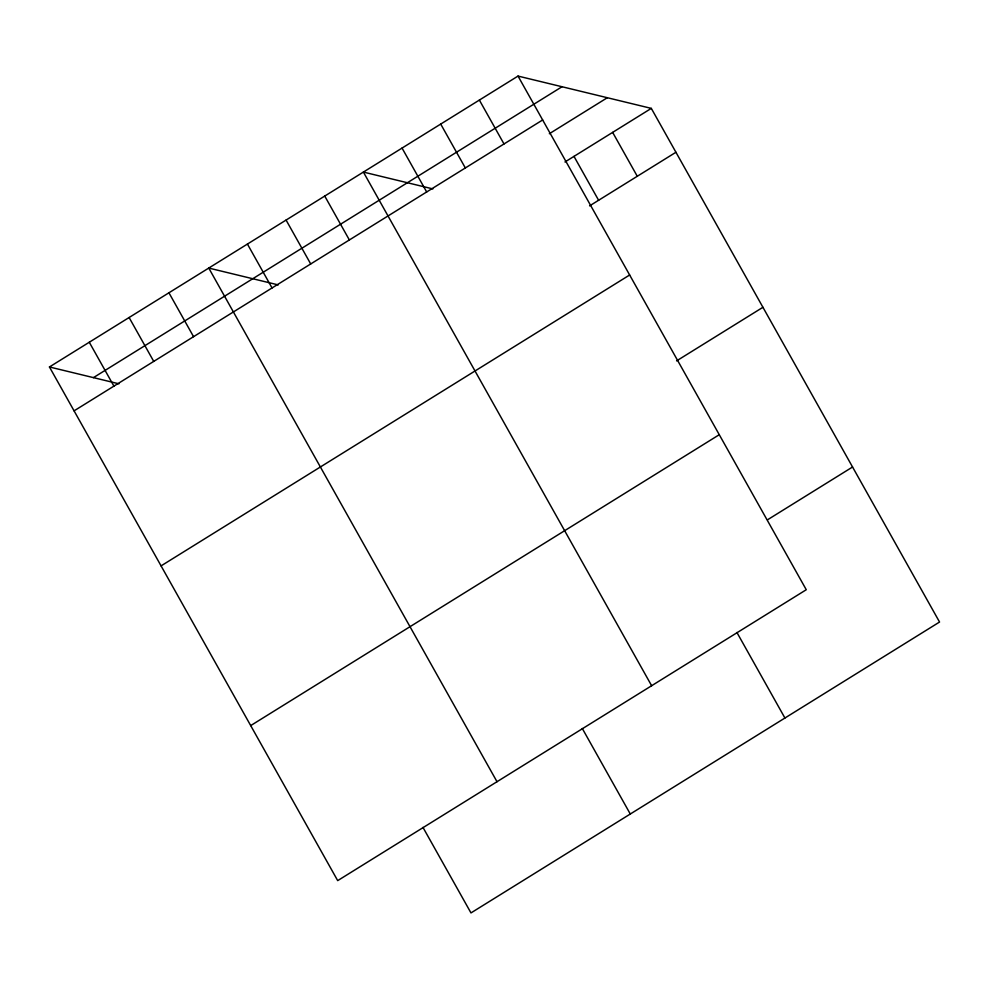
<?xml version="1.0" encoding="UTF-8"?>
<svg xmlns="http://www.w3.org/2000/svg" width="989" height="989" viewBox="0 0 989 989"><rect width="100%" height="100%" fill="white"/><g stroke="black" fill="none" stroke-linecap="round" stroke-linejoin="round"><path stroke-width="1.48" d="M518.026 76.079L806.27 589.728L337.694 880.618L49.45 366.968L518.026 76.079L651.306 108.382L939.55 622.032L470.974 912.921L422.971 827.385M93.436 377.625L562.012 86.748M74.076 410.855L542.652 119.966M549.34 133.725L607.32 97.726M564.966 161.986L651.306 108.382M589.592 205.873L675.932 152.269M161.071 565.881L629.647 274.991M676.587 360.886L762.927 307.295M250.699 725.592L719.275 434.703M767.513 519.806L852.555 467.006M432.873 188.911L363.396 172.074L651.64 685.723M278.243 284.906L208.766 268.068L497.01 781.718M49.45 366.968L118.927 383.806M612.648 132.39L637.275 176.265M573.991 156.386L598.617 200.273M479.368 100.074L503.994 143.961M736.929 632.49L784.92 718.026M440.711 124.082L465.337 167.957M402.053 148.078L426.679 191.965M324.738 196.069L349.364 239.956M582.298 728.485L630.29 814.021M286.081 220.065L310.707 263.952M247.423 244.073L272.049 287.96M168.934 292.793L193.56 336.68M129.114 317.518L153.74 361.405M89.282 342.243L113.908 386.13"/></g></svg>
